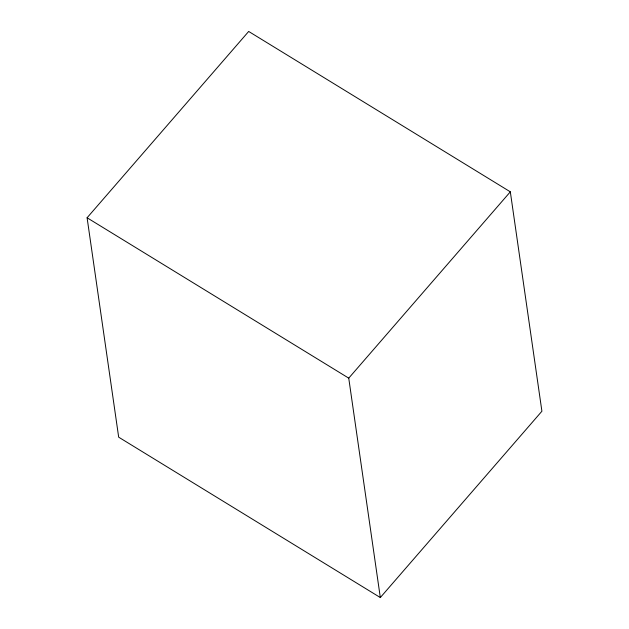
<?xml version="1.0" encoding="UTF-8"?>
<svg xmlns="http://www.w3.org/2000/svg" width="629" height="629" viewBox="0 0 629 629"><rect width="100%" height="100%" fill="white"/><g stroke="black" fill="none" stroke-linecap="round" stroke-linejoin="round"><path stroke-width="0.94" d="M87.093 217.768L248.683 31.45L510.323 191.829L541.907 411.232L380.317 597.55L118.677 437.171L87.093 217.768L348.741 378.147L380.317 597.55M348.741 378.147L510.323 191.829"/></g></svg>
